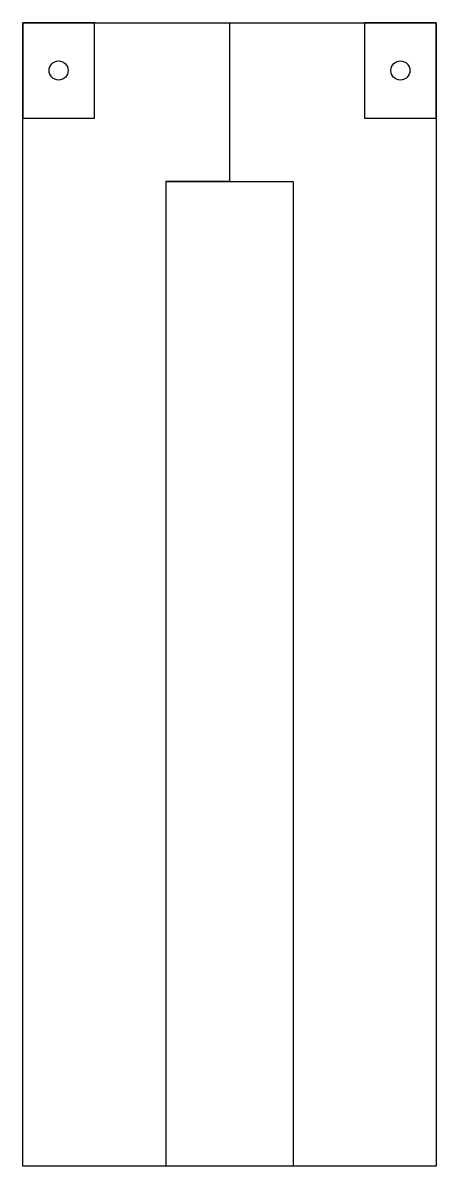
# Model space of a CAD drawing. Header units: inches. Extents: x -0.65 to 0.65, y -3.6 to 0.
import ezdxf

# ---------------------------------------------------------------- set-up
doc = ezdxf.new("R2010")
doc.units = ezdxf.units.IN
doc.layers.get('0').update_dxf_attribs({"linetype": 'CONTINUOUS'})

msp = doc.modelspace()

# ---------------------------------------------------------------- linework, layer by layer
for p, q in [((-0.65, -3.6), (-0.65, 0)), ((-0.65, 0), (0.65, 0)), ((-0.65, 0), (-0.5375, 0)), ((-0.65, -0.15), (-0.65, 0)), ((0, 0), (0, -0.5)), ((0.65, 0), (0.425, 0)), ((0.425, 0), (0.425, -0.3)), ((0.65, 0), (0.5375, 0)), ((0.65, 0), (0.65, -3.6)), ((0.65, -0.3), (0.65, 0)), ((0.65, -0.15), (0.65, 0)), ((0.425, -0.3), (0.65, -0.3)), ((0, -0.5), (-0.2, -0.5)), ((-0.2, -0.5), (0.2, -0.5)), ((-0.2, -0.5), (-0.2, -3.6)), ((0.2, -0.5), (0.2, -3.6)), ((0.65, -3.6), (-0.65, -3.6))]:
    msp.add_line(p, q)
for points in [[(-0.65, 0), (0.65, 0), (0.65, -3.6), (-0.65, -3.6)], [(-0.425, 0), (-0.65, 0), (-0.65, -0.3), (-0.425, -0.3)]]:
    msp.add_lwpolyline(points, close=True)
for centre in [(-0.5375, -0.15), (0.5375, -0.15)]:
    msp.add_circle(centre, 0.03)

doc.saveas('drawing.dxf')
